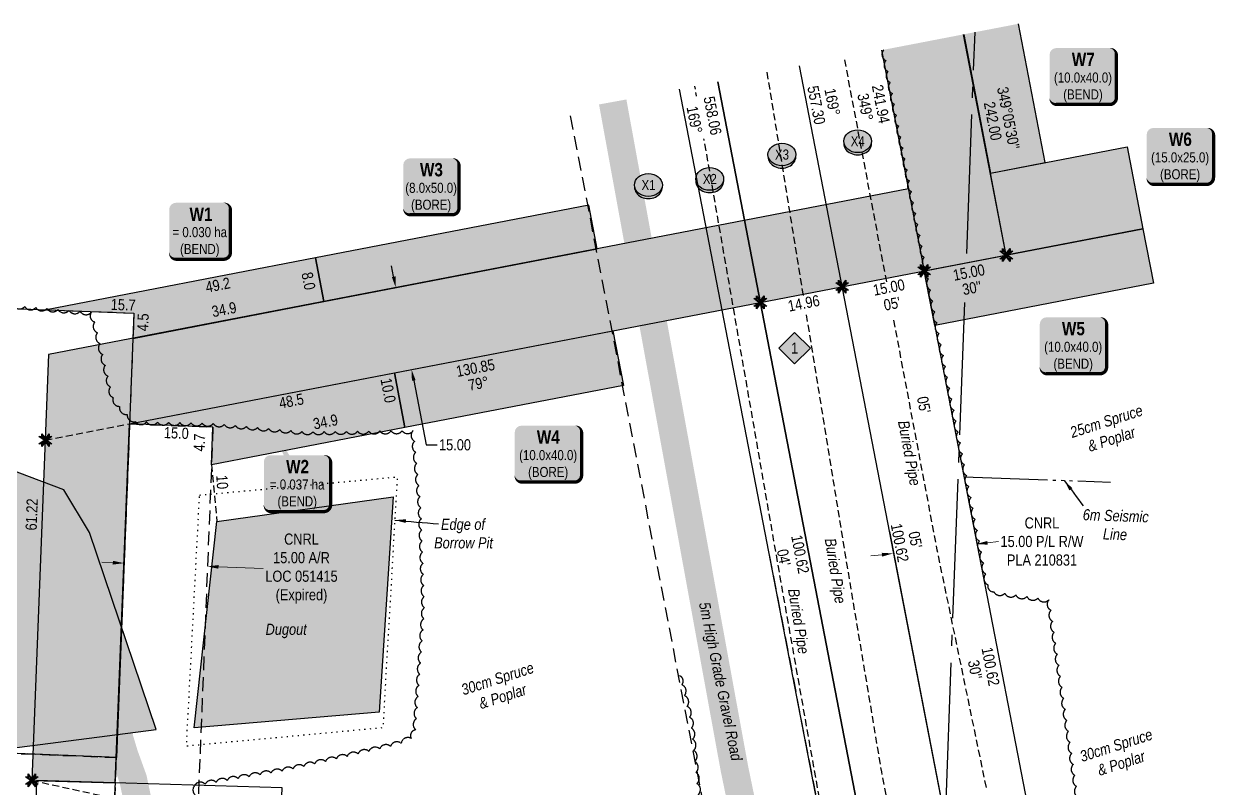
# Model space of a CAD drawing. Extents: x 334534 to 340950, y 6171582 to 6176056.
# Drawn here: x 337449 to 338519, y 6173520 to 6174207 of the extents above; entities that cross this region are included whole.
import ezdxf
from ezdxf.enums import TextEntityAlignment as Align

# ---------------------------------------------------------------- set-up
doc = ezdxf.new("R2010")
doc.units = 0
doc.header["$LTSCALE"] = 5
doc.header["$PDSIZE"] = 0.5
for name, pattern in [('0', [1, 1, 0]), ('foc-ACCESSROAD', [3.75, 2.5, -1.25]), ('foc-MONUMENT-BDYS', [6, 4, -2]), ('foc-QUARTERLINE', [33, 25, -3, 2, -3]), ('foc-SEISMIC', [20.5, 15, -1, 0.5, -1, 0.5, -1, 0.5, -1]), ('foc-TIELINE', [1.875, 1.25, -0.625]), ('foc-TOPO', [1, 0.2, -0.8]), ('foc-TRAV', [1.875, 1.25, -0.625]), ('UG_PIPE', [1.875, 1.25, -0.625])]:
    doc.linetypes.add(name, pattern=pattern)
doc.layers.get('Defpoints').update_dxf_attribs({"color": 9})
for name, color, linetype, lineweight in [('AS-GENERAL', 48, 'Continuous', 18), ('C-AR-T', 13, 'Continuous', 9), ('C-RW-T', 13, 'Continuous', 9), ('T-TEXT', 48, 'Continuous', 18), ('T-TIE-T', 201, 'Continuous', 18)]:
    doc.layers.add(name, color=color, linetype=linetype, lineweight=lineweight)
for name, color, linetype in [('AS-PIPE-UG', 44, 'UG_PIPE'), ('AS-PIPE-UG-T', 44, 'Continuous'), ('AS-ROADS', 254, 'Continuous'), ('AS-SEISMIC', 224, 'foc-SEISMIC'), ('C-AR', 13, 'foc-ACCESSROAD'), ('C-RW', 13, 'Continuous'), ('C-WS', 13, 'foc-ACCESSROAD'), ('L-BD', 7, 'Continuous'), ('L-BD1', 253, 'Continuous'), ('L-MON', 1, 'Continuous'), ('L-MON-PLAN', 7, 'foc-MONUMENT-BDYS'), ('L-SECQ', 8, 'foc-QUARTERLINE'), ('L-TIE', 7, 'foc-TIELINE'), ('P-BORE', 7, 'Continuous'), ('P-CROSSINGS', 250, 'Continuous'), ('P-PROPOSED', 10, 'Continuous'), ('P-PROPOSED-H', 21, 'Continuous'), ('P-TEMP-BLOCKS', 250, 'Continuous'), ('P-TEMP-BLUE', 146, 'Continuous'), ('P-TRAV', 4, 'foc-TRAV'), ('P-TXT', 4, 'Continuous'), ('T-BUSH', 110, '0'), ('T-BUSH-T', 110, 'Continuous'), ('T-GENERAL', 48, 'foc-TOPO'), ('T-TIE', 201, 'foc-TIELINE'), ('T-WATER', 160, 'Continuous'), ('T-WATER-H', 133, 'Continuous'), ('T-WATER-T', 170, 'Continuous')]:
    doc.layers.add(name, color=color, linetype=linetype)
doc.layers.add('P-TEMP-BLUE-H', color=7, linetype='Continuous', true_color=0x99e6ff)
doc.styles.add('80', font='ARIALN.TTF', dxfattribs={"height": 10})
doc.styles.add('80CG', font='ARIALN.TTF', dxfattribs={"height": 10})
doc.styles.add('80L', font='ARIALN.TTF', dxfattribs={"height": 10})
doc.styles.add('80LS', font='ARIALNI.TTF', dxfattribs={"height": 10})
doc.styles.add('BOLD', font='ARIALNB.TTF')
doc.styles.add('Crossing', font='ARIALN.TTF', dxfattribs={"height": 10})
doc.dimstyles.new('Compass 5 000', dxfattribs={"dimscale": 5, "dimtxt": 9, "dimasz": 2, "dimexe": 0.2, "dimexo": 0.0625, "dimgap": 0.5, "dimtad": 0, "dimtih": 1, "dimtoh": 1, "dimzin": 0, "dimdsep": 46, "dimtxsty": '80CG', "dimcen": 0.1, "dimse1": 1, "dimse2": 1, "dimclrd": 256, "dimclrt": 256, "dimaunit": 1, "dimadec": 4, "dimazin": 0, "dimtfac": 0.06, "dimtofl": 0, "dimtmove": 0, "dimatfit": 1, "dimfxl": 0.2, "dimtolj": 1, "dimtzin": 0, "dimlwd": -1, "dimarcsym": 0})

# ---------------------------------------------------------------- blocks, each defined once
blk = doc.blocks.new('*D125')
at = {"layer": 'C-AR-T', "transparency": 16777216}
for p, q in [((337528.7, 6173722.9), (337518.7, 6173723.3)), ((337623.6, 6173719.2), (337663.7, 6173717.6))]:
    blk.add_line(p, q, dxfattribs=at)
for points in [[(337528.7, 6173724.6), (337528.6, 6173721.2), (337538.7, 6173722.5)], [(337623.6, 6173720.8), (337623.5, 6173717.5), (337613.6, 6173719.5)]]:
    blk.add_solid(points, dxfattribs=at)
at = {"layer": 'Defpoints', "color": 0, "transparency": 16777216}
for p in [(337613.6, 6173719.5), (337534.7, 6173622.1), (337609.6, 6173619.2)]:
    blk.add_point(p, dxfattribs=at)
at = {"layer": 'C-AR-T', "transparency": 16777216, "insert": (337698.1, 6173717.6), "char_height": 10, "attachment_point": 5, "style": '80CG'}
blk.add_mtext('\\A1;CNRL\\P15.00 A/R^JLOC 051415\\P(Expired)', dxfattribs=at)
blk = doc.blocks.new('*D133')
at = {"layer": 'C-RW-T', "transparency": 16777216}
for p, q in [((338314.3, 6173740.8), (338324.2, 6173741.9)), ((338219.5, 6173730.1), (338209.6, 6173729))]:
    blk.add_line(p, q, dxfattribs=at)
for points in [[(338314.1, 6173742.4), (338314.5, 6173739.1), (338304.4, 6173739.7)], [(338219.4, 6173731.8), (338219.7, 6173728.4), (338229.5, 6173731.2)]]:
    blk.add_solid(points, dxfattribs=at)
at = {"layer": 'Defpoints', "color": 0, "transparency": 16777216}
for p in [(338303.5, 6173747.6), (338228.6, 6173739.2), (338304.4, 6173739.7)]:
    blk.add_point(p, dxfattribs=at)
at = {"layer": 'C-RW-T', "transparency": 16777216, "insert": (338363.3, 6173741.9), "char_height": 10, "attachment_point": 5, "style": '80CG'}
blk.add_mtext('\\A1;CNRL\\P15.00 P/L R/W\\PPLA 210831', dxfattribs=at)
blk = doc.blocks.new('TEMP')
h = blk.add_hatch(color=255)
h.dxf.hatch_style = 1
h.paths.add_polyline_path([(-1.15, -0.67), (-0.67, -0.67), (-0.67, -1.15), (0, -0.25), (0.67, -1.15), (0.67, -0.67), (1.15, -0.67), (0.25, 0), (1.15, 0.67), (0.67, 0.67), (0.67, 1.15), (0, 0.25), (-0.67, 1.15), (-0.67, 0.67), (-1.15, 0.67), (-0.25, 0)])
h.paths.add_polyline_path([(0.57, 0.85), (0.57, 0.57), (0.85, 0.57), (0.08, 0), (0.85, -0.57), (0.57, -0.57), (0.57, -0.85), (0, -0.08), (-0.57, -0.85), (-0.57, -0.57), (-0.85, -0.57), (-0.08, 0), (-0.85, 0.57), (-0.57, 0.57), (-0.57, 0.85), (0, 0.08)], flags=16)
h = blk.add_hatch(color=1)
h.dxf.hatch_style = 1
h.paths.add_polyline_path([(-0.07, -0.01), (-0.08, 0), (-0.85, -0.57), (-0.57, -0.57), (-0.57, -0.85), (0.07, 0.01), (0.08, 0), (0.85, 0.57), (0.57, 0.57), (0.57, 0.85)])
at = {"color": 1}
for p, q in [((-0.08, 0), (0.08, 0)), ((0, 0.08), (0, -0.08))]:
    blk.add_line(p, q, dxfattribs=at)
at = {"color": 255, "flags": 128}
blk.add_lwpolyline([(-0.25, 0), (-1.15, 0.67), (-0.67, 0.67), (-0.67, 1.15), (0, 0.25), (0.67, 1.15), (0.67, 0.67), (1.15, 0.67), (0.25, 0), (1.15, -0.67), (0.67, -0.67), (0.67, -1.15), (0, -0.25), (-0.67, -1.15), (-0.67, -0.67), (-1.15, -0.67)], close=True, dxfattribs=at)
at = {"color": 1, "flags": 128}
blk.add_lwpolyline([(-0.08, 0), (-0.85, 0.57), (-0.57, 0.57), (-0.57, 0.85), (0, 0.08), (0.57, 0.85), (0.57, 0.57), (0.85, 0.57), (0.08, 0), (0.85, -0.57), (0.57, -0.57), (0.57, -0.85), (0, -0.08), (-0.57, -0.85), (-0.57, -0.57), (-0.85, -0.57)], close=True, dxfattribs=at)
blk = doc.blocks.new('*U108')
at = {"true_color": 0x99e6ff}
h = blk.add_hatch(color=141, dxfattribs=at)
edge = h.paths.add_edge_path()
edge.add_line((-24, -32.2), (24, -32.2))
edge.add_arc((24, -26.2), 6, 270, 360)
edge.add_line((30, -26.2), (30, 12.5))
edge.add_arc((24, 12.5), 6, 0, 90)
edge.add_line((24, 18.5), (-24, 18.5))
edge.add_arc((-24, 12.5), 6, 90, 180)
edge.add_line((-30, 12.5), (-30, -26.2))
edge.add_arc((-24, -26.2), 6, 180, 270)
at = {"color": 250, "flags": 128}
blk.add_lwpolyline([(-24, -32.2, 3, 3, 0), (24, -32.2, 3, 3, 0.414214), (30, -26.2, 3, 3, 0), (30, 12.5, 3, 0, 0.414214), (24, 18.5, 0, 0, 0), (-24, 18.5, 0, 0, 0.414214), (-30, 12.5, 0, 0, 0), (-30, -26.2, 0, 3, 0.414214)], format="xyseb", close=True, dxfattribs=at)
at = {"flags": 128}
blk.add_lwpolyline([(13.8, -8.1, 0, 7.5, 0), (0, 0, 0, 0, 0)], format="xyseb", dxfattribs=at)
at = {"color": 250}
for tag, p, height, style in [('TEMP_AREA_W1_001', (-9.2, 2.2), 12, 'BOLD'), ('ENTER_TEXT_001', (-30.7, -12.5), 9, '80')]:
    blk.add_attdef(tag, p, '', height=height, dxfattribs=dict(at, style=style))
blk = doc.blocks.new('*U135')
at = {"true_color": 0x99e6ff}
h = blk.add_hatch(color=141, dxfattribs=at)
edge = h.paths.add_edge_path()
edge.add_line((-19, -32.2), (19, -32.2))
edge.add_arc((19, -26.2), 6, 270, 360)
edge.add_line((25, -26.2), (25, 12.5))
edge.add_arc((19, 12.5), 6, 0, 90)
edge.add_line((19, 18.5), (-19, 18.5))
edge.add_arc((-19, 12.5), 6, 90, 180)
edge.add_line((-25, 12.5), (-25, -26.2))
edge.add_arc((-19, -26.2), 6, 180, 270)
at = {"color": 250, "flags": 128}
blk.add_lwpolyline([(-19, -32.2, 3, 3, 0), (19, -32.2, 3, 3, 0.414214), (25, -26.2, 3, 3, 0), (25, 12.5, 3, 0, 0.414214), (19, 18.5, 0, 0, 0), (-19, 18.5, 0, 0, 0.414214), (-25, 12.5, 0, 0, 0), (-25, -26.2, 0, 3, 0.414214)], format="xyseb", close=True, dxfattribs=at)
at = {"flags": 128}
blk.add_lwpolyline([(13.8, -8.1, 0, 7.5, 0), (0, 0, 0, 0, 0)], format="xyseb", dxfattribs=at)
at = {"color": 250}
for tag, p, height, style in [('TEMP_AREA_W1_001', (-9.2, 2.2), 12, 'BOLD'), ('ENTER_TEXT_001', (-30.7, -12.5), 9, '80')]:
    blk.add_attdef(tag, p, '', height=height, dxfattribs=dict(at, style=style))
blk = doc.blocks.new('*U162')
at = {"true_color": 0x99e6ff}
h = blk.add_hatch(color=141, dxfattribs=at)
edge = h.paths.add_edge_path()
edge.add_line((-21.5, -32.2), (21.5, -32.2))
edge.add_arc((21.5, -26.2), 6, 270, 360)
edge.add_line((27.5, -26.2), (27.5, 12.5))
edge.add_arc((21.5, 12.5), 6, 0, 90)
edge.add_line((21.5, 18.5), (-21.5, 18.5))
edge.add_arc((-21.5, 12.5), 6, 90, 180)
edge.add_line((-27.5, 12.5), (-27.5, -26.2))
edge.add_arc((-21.5, -26.2), 6, 180, 270)
at = {"color": 250, "flags": 128}
blk.add_lwpolyline([(-21.5, -32.2, 3, 3, 0), (21.5, -32.2, 3, 3, 0.414214), (27.5, -26.2, 3, 3, 0), (27.5, 12.5, 3, 0, 0.414214), (21.5, 18.5, 0, 0, 0), (-21.5, 18.5, 0, 0, 0.414214), (-27.5, 12.5, 0, 0, 0), (-27.5, -26.2, 0, 3, 0.414214)], format="xyseb", close=True, dxfattribs=at)
at = {"flags": 128}
blk.add_lwpolyline([(13.8, -8.1, 0, 7.5, 0), (0, 0, 0, 0, 0)], format="xyseb", dxfattribs=at)
at = {"color": 250}
for tag, p, height, style in [('TEMP_AREA_W1_001', (-9.2, 2.2), 12, 'BOLD'), ('ENTER_TEXT_001', (-30.7, -12.5), 9, '80')]:
    blk.add_attdef(tag, p, '', height=height, dxfattribs=dict(at, style=style))
blk = doc.blocks.new('*U136')
at = {"true_color": 0x99e6ff}
h = blk.add_hatch(color=141, dxfattribs=at)
edge = h.paths.add_edge_path()
edge.add_line((-24, -32.2), (24, -32.2))
edge.add_arc((24, -26.2), 6, 270, 360)
edge.add_line((30, -26.2), (30, 12.5))
edge.add_arc((24, 12.5), 6, 0, 90)
edge.add_line((24, 18.5), (-24, 18.5))
edge.add_arc((-24, 12.5), 6, 90, 180)
edge.add_line((-30, 12.5), (-30, -26.2))
edge.add_arc((-24, -26.2), 6, 180, 270)
at = {"flags": 128}
blk.add_lwpolyline([(-24, 45.6, 0, 7.5, 0), (0, 0, 0, 0, 0)], format="xyseb", dxfattribs=at)
at = {"color": 250, "flags": 128}
blk.add_lwpolyline([(-24, -32.2, 3, 3, 0), (24, -32.2, 3, 3, 0.414214), (30, -26.2, 3, 3, 0), (30, 12.5, 3, 0, 0.414214), (24, 18.5, 0, 0, 0), (-24, 18.5, 0, 0, 0.414214), (-30, 12.5, 0, 0, 0), (-30, -26.2, 0, 3, 0.414214)], format="xyseb", close=True, dxfattribs=at)
at = {"color": 250}
for tag, p, height, style in [('TEMP_AREA_W1_001', (-9.2, 2.2), 12, 'BOLD'), ('ENTER_TEXT_001', (-30.7, -12.5), 9, '80')]:
    blk.add_attdef(tag, p, '', height=height, dxfattribs=dict(at, style=style))
blk = doc.blocks.new('xing2')
h = blk.add_hatch(color=50)
h.dxf.hatch_style = 1
edge = h.paths.add_edge_path()
edge.add_ellipse((0, 0), major_axis=(-12.5, 0), ratio=0.816297, start_angle=0, end_angle=360)
h = blk.add_hatch(color=250)
h.dxf.hatch_style = 1
edge = h.paths.add_edge_path()
edge.add_ellipse((0, -2), major_axis=(-12.5, 0), ratio=0.816297, start_angle=0, end_angle=180)
edge.add_line((12.5, -2), (12.5, 0))
edge.add_ellipse((0, 0), major_axis=(-12.5, 0), ratio=0.816297, start_angle=0, end_angle=180, ccw=False)
edge.add_line((-12.5, 0), (-12.5, -2))
at = {"color": 250}
blk.add_ellipse((0, 0), major_axis=(-12.5, 0), ratio=0.816297, dxfattribs=at)
blk.add_ellipse((0, -2), major_axis=(-12.5, 0), ratio=0.816297, start_param=0, end_param=3.141593, dxfattribs=at)
at = {"color": 250, "style": 'Crossing'}
blk.add_attdef('CROSSING', text='', height=9, dxfattribs=at).set_placement((0.1, 0), align=Align.MIDDLE_CENTER)
at = {"color": 250, "style": 'Crossing', "flags": 1}
for tag, p in [('OWNER', (0.1, -12.5)), ('DESCRIPTION', (0.1, -25.8)), ('LOCATION', (0.1, -39.3)), ('DWG_REF', (0.1, -52.8))]:
    blk.add_attdef(tag, text='', height=9, dxfattribs=at).set_placement(p, align=Align.MIDDLE_CENTER)
blk = doc.blocks.new('30M BUFFER DISP')
h = blk.add_hatch(color=70)
h.dxf.hatch_style = 1
h.paths.add_polyline_path([(0, 14.1), (14.1, 0), (0, -14.1), (-14.1, 0)])
blk.add_lwpolyline([(0, 14.1), (14.1, 0), (0, -14.1), (-14.1, 0)], close=True)
at = {"color": 235, "style": '80L'}
blk.add_attdef('DISURBANCE', text='', height=10, dxfattribs=at).set_placement((0, 0), align=Align.MIDDLE_CENTER)
blk = doc.blocks.new('*D152')
at = {"layer": 'Defpoints', "color": 0, "transparency": 16777216}
for p in [(337780.6, 6173969.7), (337794.8, 6173896.1), (337797, 6173896.5)]:
    blk.add_point(p, dxfattribs=at)
at = {"layer": 'P-TXT', "transparency": 16777216}
for p, q in [((337780.9, 6173980), (337779.1, 6173989.8)), ((337798.9, 6173886.7), (337810.1, 6173828.8)), ((337810.1, 6173828.8), (337820.1, 6173828.8))]:
    blk.add_line(p, q, dxfattribs=at)
for points in [[(337782.6, 6173980.3), (337779.3, 6173979.6), (337782.8, 6173970.1)], [(337800.6, 6173887), (337797.3, 6173886.4), (337797, 6173896.5)]]:
    blk.add_solid(points, dxfattribs=at)
at = {"layer": 'P-TXT', "transparency": 16777216, "insert": (337836, 6173828.8), "char_height": 10, "attachment_point": 5, "style": '80CG'}
blk.add_mtext('\\A1;15.00', dxfattribs=at)

msp = doc.modelspace()

# ---------------------------------------------------------------- hatches: boundary and pattern name
at = {"layer": 'AS-ROADS'}
h = msp.add_hatch(color=256, dxfattribs=at)
h.dxf.hatch_style = 1
h.paths.add_polyline_path([(337567.658, 6173573.097), (337507.618, 6173749.962), (337484.653, 6173788.422), (337422.763, 6173811.652), (337301.568, 6173856.742), (337187.723, 6173888.337), (337161.743, 6173865.127), (337136.093, 6173815.607), (337140.593, 6173769.722), (337171.808, 6173604.887), (337207.453, 6173581.267), (337347.153, 6173544.482)])
at = {"layer": 'P-PROPOSED-H'}
h = msp.add_hatch(color=256, dxfattribs=at)
h.dxf.hatch_style = 1
h.paths.add_polyline_path([(338219.28, 6174183.577), (338243.318, 6174058.846), (337470.983, 6173910.001), (337455.888, 6173527.231), (337530.844, 6173525.001), (337543.561, 6173847.622), (338331.14, 6173999.405), (338292.911, 6174197.767)])
at = {"layer": 'P-TEMP-BLUE-H'}
h = msp.add_hatch(color=256, dxfattribs=at)
h.dxf.hatch_style = 1
h.paths.add_polyline_path([(338342.113, 6174207.25), (338293.026, 6174197.79), (338317.058, 6174073.089), (338366.145, 6174082.549)])
h = msp.add_hatch(color=256, dxfattribs=at)
h.dxf.hatch_style = 1
h.paths.add_polyline_path([(338317.058, 6174073.089), (338439.777, 6174096.739), (338453.967, 6174023.108), (338331.248, 6173999.458)])
h = msp.add_hatch(color=256, dxfattribs=at)
h.dxf.hatch_style = 1
h.paths.add_polyline_path([(337718.248, 6173957.685), (337963.685, 6174004.986), (337956.116, 6174044.256), (337710.679, 6173996.955)])
h = msp.add_hatch(color=256, dxfattribs=at)
h.dxf.hatch_style = 1
h.paths.add_polyline_path([(338267.077, 6173936.18), (338257.617, 6173985.267), (338453.967, 6174023.108), (338463.427, 6173974.021)])
h = msp.add_hatch(color=256, dxfattribs=at)
h.dxf.hatch_style = 1
h.paths.add_polyline_path([(337546.684, 6173924.458), (337718.226, 6173957.518), (337710.658, 6173996.788), (337469.143, 6173950.243), (337547.576, 6173947.179)])
h = msp.add_hatch(color=256, dxfattribs=at)
h.dxf.hatch_style = 1
h.paths.add_polyline_path([(337781.527, 6173893.515), (337977.876, 6173931.355), (337987.336, 6173882.268), (337790.987, 6173844.427)])
h = msp.add_hatch(color=256, dxfattribs=at)
h.dxf.hatch_style = 1
h.paths.add_polyline_path([(337790.987, 6173844.427), (337617.271, 6173810.949), (337618.61, 6173844.734), (337543.683, 6173847.677), (337781.527, 6173893.515)])
at = {"layer": 'T-WATER-H'}
h = msp.add_hatch(color=256, dxfattribs=at)
h.dxf.hatch_style = 1
h.paths.add_polyline_path([(337622.173, 6173759.812), (337780.518, 6173782.092), (337767.858, 6173588.562), (337601.793, 6173574.542)])

# ---------------------------------------------------------------- linework, layer by layer
at = {"layer": 'AS-PIPE-UG', "flags": 128}
for points in [[(338223.794, 6173975.292), (338185.744, 6174177.114)], [(338116.183, 6174163.708), (338148.926, 6173961.758)], [(337613.969, 6173346.544), (337773.744, 6173336.084), (338057.959, 6173329.924), (338175.489, 6173333.889), (338191.624, 6173345.874), (338174.574, 6173442.969), (338164.604, 6173504.509), (338129.259, 6173703.679), (338051.501, 6174151.243)], [(338151.514, 6173945.798), (338188.009, 6173720.709), (338219.009, 6173535.009), (338231.514, 6173472.464), (338239.309, 6173406.174), (338235.919, 6173358.864), (338227.889, 6173294.399)], [(338313.364, 6173520.9), (338269.283, 6173734.017), (338229.723, 6173943.841)]]:
    msp.add_lwpolyline(points, dxfattribs=at)
at = {"layer": 'AS-ROADS', "const_width": 24.995, "flags": 128}
for points in [[(338170.677, 6173162.428), (338136.884, 6173296.864), (338087.039, 6173537.744), (337977.67, 6174137.014)], [(337615.124, 6173312.479), (337578.939, 6173375.844), (337546.814, 6173528.509), (337538.829, 6173550.599), (337510.464, 6173645.794), (337468.964, 6173735.649), (337429.779, 6173751.889), (337400.639, 6173745.724), (337380.424, 6173724.524), (337386.819, 6173684.804), (337421.409, 6173625.864), (337538.829, 6173550.599)]]:
    msp.add_lwpolyline(points, dxfattribs=at)
at = {"layer": 'AS-ROADS', "flags": 128}
msp.add_lwpolyline([(337567.658, 6173573.097), (337507.618, 6173749.962), (337484.653, 6173788.422), (337422.763, 6173811.652), (337301.568, 6173856.742), (337187.723, 6173888.337), (337161.743, 6173865.127), (337136.093, 6173815.607), (337140.593, 6173769.722), (337171.808, 6173604.887), (337207.453, 6173581.267), (337347.153, 6173544.482)], close=True, dxfattribs=at)
at = {"layer": 'AS-SEISMIC', "flags": 128}
msp.add_lwpolyline([(338293.208, 6173800.029), (338424.742, 6173795.369)], dxfattribs=at)
at = {"layer": 'C-AR', "flags": 128}
for points in [[(338126.911, 6173155.005), (338122.3, 6173182.195), (338110.359, 6173252.574), (338108.904, 6173261.172), (338093.457, 6173328.087), (337938.878, 6174129.538)], [(338118.375, 6173729.987), (338191.149, 6173352.672), (338208.233, 6173276.887), (338212.871, 6173249.532), (338224.809, 6173179.157), (338226.053, 6173171.82)]]:
    msp.add_lwpolyline(points, dxfattribs=at)
at = {"layer": 'C-AR'}
msp.add_lwpolyline([(337618.61, 6173844.734), (337606.787, 6173546.415), (337598.669, 6173342.938), (337523.785, 6173344.965), (337531.803, 6173547.915), (337543.683, 6173847.677), (337618.61, 6173844.734)], dxfattribs=at)
at = {"layer": 'C-RW', "flags": 128}
for points in [[(338219.184, 6174183.559), (338366.991, 6173417.747), (338085.712, 6173363.458), (337674.998, 6173375.676), (337677.894, 6173450.609), (338079.648, 6173438.657), (338279.183, 6173477.168), (338145.571, 6174169.372)], [(337398.53, 6172992.957), (337665.306, 6173128.918), (337680.689, 6173520.543), (337460.156, 6173527.104), (337457.924, 6173452.089), (337602.79, 6173447.842), (337592.103, 6173175.773), (337264.283, 6173008.701)]]:
    msp.add_lwpolyline(points, dxfattribs=at)
at = {"layer": 'C-RW'}
for points in [[(338072.002, 6174155.194), (338225.509, 6173359.299), (338232.3, 6173324.088), (337505.376, 6173345.507), (337175.427, 6173174.903)], [(338226.053, 6173171.82), (338224.809, 6173179.157), (338212.871, 6173249.532), (338208.233, 6173276.887), (338225.509, 6173359.299), (338072.002, 6174155.194)], [(337140.803, 6173242.84), (337415.399, 6173383.399), (338189.665, 6173360.365), (338037.641, 6174148.571)], [(338226.338, 6173750.81), (338299.069, 6173373.314), (338253.959, 6173213.379), (338260.164, 6173177.606)]]:
    msp.add_lwpolyline(points, dxfattribs=at)
at = {"layer": 'C-WS', "linetype": 'ByBlock', "flags": 128}
for points in [[(337290.68, 6173957.214), (337547.576, 6173947.179), (337531.89, 6173547.799), (336982.978, 6173569.466)], [(337539.129, 6173734.442), (337531.803, 6173547.915), (337420.051, 6173552.326)]]:
    msp.add_lwpolyline(points, dxfattribs=at)
at = {"layer": 'C-WS', "flags": 128}
msp.add_lwpolyline([(336969.277, 6173227.454), (336976.079, 6173399.795), (336980.033, 6173499.995), (336980.56, 6173513.366), (336982.772, 6173569.471), (337531.685, 6173547.805), (337509.996, 6172998.844), (337509.996, 6172998.844), (337266.224, 6173008.51), (337255.808, 6173008.921)], dxfattribs=at)
at = {"layer": 'L-MON-PLAN'}
msp.add_lwpolyline([(336998.675, 6173968.604), (337547.576, 6173947.179), (337531.89, 6173547.799), (336982.978, 6173569.466), (336985.8, 6173642.773), (336994.732, 6173868.845), (336998.675, 6173968.604)], dxfattribs=at)
at = {"layer": 'L-SECQ', "flags": 128}
for points in [[(338295.661, 6174000.811), (338303.16, 6174199.743)], [(338264.657, 6173178.368), (338294.004, 6173956.845)]]:
    msp.add_lwpolyline(points, dxfattribs=at)
at = {"layer": 'L-TIE', "flags": 128}
msp.add_lwpolyline([(337455.888, 6173527.231), (338225.509, 6173359.299)], dxfattribs=at)
at = {"layer": 'P-PROPOSED', "flags": 128}
msp.add_lwpolyline([(338219.28, 6174183.577), (338243.318, 6174058.846), (337470.983, 6173910.001), (337455.888, 6173527.231), (337530.844, 6173525.001), (337543.561, 6173847.622), (338331.14, 6173999.405), (338292.911, 6174197.767)], dxfattribs=at)
at = {"layer": 'P-TEMP-BLUE', "flags": 128}
msp.add_lwpolyline([(338293.026, 6174197.79), (338317.058, 6174073.089), (338366.145, 6174082.549), (338342.113, 6174207.25)], dxfattribs=at)
for points in [[(338317.058, 6174073.089), (338439.777, 6174096.739), (338453.967, 6174023.108), (338331.248, 6173999.458)], [(337718.248, 6173957.685), (337963.685, 6174004.986), (337956.116, 6174044.256), (337710.679, 6173996.955)], [(338267.077, 6173936.18), (338257.617, 6173985.267), (338453.967, 6174023.108), (338463.427, 6173974.021)], [(337546.684, 6173924.458), (337718.226, 6173957.518), (337710.658, 6173996.788), (337469.143, 6173950.243), (337547.576, 6173947.179)], [(337781.527, 6173893.515), (337977.876, 6173931.355), (337987.336, 6173882.268), (337790.987, 6173844.427)], [(337790.987, 6173844.427), (337617.271, 6173810.949), (337618.61, 6173844.734), (337543.683, 6173847.677), (337781.527, 6173893.515)]]:
    msp.add_lwpolyline(points, close=True, dxfattribs=at)
at = {"layer": 'P-TRAV', "flags": 128}
msp.add_lwpolyline([(337468.06, 6173833.103), (337543.683, 6173847.677)], dxfattribs=at)
at = {"layer": 'T-BUSH', "flags": 128}
for points in [[(338221.258, 6174183.963, 0.52056705), (338223.166, 6174174.149, 0.52056705), (338225.075, 6174164.335, 0.52056705), (338226.983, 6174154.521, 0.52056705), (338228.891, 6174144.706, 0.52056705), (338230.8, 6174134.892, 0.52056705), (338232.708, 6174125.078, 0.52056705), (338234.617, 6174115.263, 0.52056705), (338236.525, 6174105.449, 0.52056705), (338238.434, 6174095.635, 0.52056705), (338240.342, 6174085.82, 0.52056705), (338242.25, 6174076.006, 0.52056705), (338244.159, 6174066.192, 0.52056705), (338246.067, 6174056.377, 0.52056705), (338247.976, 6174046.563, 0.52056705), (338249.884, 6174036.749, 0.52056705), (338251.793, 6174026.935, 0.52056705), (338253.701, 6174017.12, 0.52056705), (338255.609, 6174007.306, 0.52056705), (338257.518, 6173997.492, 0.52056705), (338259.426, 6173987.677, 0.52056705), (338261.335, 6173977.863, 0.52056705), (338263.243, 6173968.049, 0.52056705), (338265.151, 6173958.234, 0.52056705), (338267.06, 6173948.42, 0.52056705), (338268.968, 6173938.606, 0.52056705), (338270.877, 6173928.791, 0.52056705), (338272.785, 6173918.977, 0.52056705), (338274.694, 6173909.163, 0.52056705), (338276.602, 6173899.349, 0.52056705), (338278.51, 6173889.534, 0.52056705), (338280.419, 6173879.72, 0.52056705), (338282.327, 6173869.906, 0.52056705), (338284.236, 6173860.091, 0.52056705), (338286.144, 6173850.277, 0.52056705), (338288.052, 6173840.463, 0.52056705), (338289.961, 6173830.648, 0.52056705), (338291.869, 6173820.834, 0.52056705), (338293.778, 6173811.02, 0.52056705), (338295.686, 6173801.205, 0.52056705), (338297.595, 6173791.391, 0.52056705), (338299.503, 6173781.577, 0.52056705), (338301.411, 6173771.763, 0.52056705), (338303.32, 6173761.948, 0.52056705), (338305.228, 6173752.134, 0.52056705), (338307.137, 6173742.32, 0.52056705), (338309.045, 6173732.505, 0.52056705), (338310.953, 6173722.691, 0.52056705), (338312.862, 6173712.877, 0.52056705), (338314.77, 6173703.062, 0.52056705), (338320.057, 6173696.788, 0.52056705), (338329.95, 6173695.339, 0.52056705), (338339.842, 6173693.89, 0.52056705), (338349.735, 6173692.441, 0.52056705), (338359.628, 6173690.991, 0.52056705), (338369.52, 6173689.542, 0.52056705), (338371.459, 6173680.156, 0.52056705), (338372.888, 6173670.261, 0.52056705), (338374.317, 6173660.365, 0.52056705), (338375.746, 6173650.47, 0.52056705), (338377.175, 6173640.574, 0.52056705), (338378.604, 6173630.679, 0.52056705), (338380.033, 6173620.783, 0.52056705), (338381.462, 6173610.888, 0.52056705), (338382.89, 6173600.992, 0.52056705), (338384.319, 6173591.097, 0.52056705), (338385.748, 6173581.201, 0.52056705), (338387.177, 6173571.306, 0.52056705), (338388.606, 6173561.41, 0.52056705), (338390.035, 6173551.515, 0.52056705), (338391.464, 6173541.619, 0.52056705), (338392.893, 6173531.724, 0.52056705), (338394.322, 6173521.828, 0.52056705), (338395.75, 6173511.933, 0.52056705), (338404.105, 6173509.103, 0.52056705), (338414.027, 6173507.872, 0.52056705), (338423.949, 6173506.641, 0.52056705), (338433.871, 6173505.41, 0.52056705), (338443.793, 6173504.179, 0.52056705), (338453.715, 6173502.948, 0.52056705), (338463.637, 6173501.717, 0.52056705), (338473.56, 6173500.486, 0.52056705), (338481.159, 6173496.905, 0.52056705), (338482.508, 6173486.998, 0.52056705), (338483.857, 6173477.091, 0.52056705), (338485.207, 6173467.185, 0.52056705), (338486.556, 6173457.278, 0.52056705), (338487.905, 6173447.371, 0.52056705), (338489.255, 6173437.465, 0.52056705), (338490.604, 6173427.558, 0.52056705), (338491.953, 6173417.651, 0.52056705), (338493.302, 6173407.745, 0.52056705), (338494.652, 6173397.838, 0.52056705), (338496.001, 6173387.931, 0.52056705), (338497.35, 6173378.025, 0.52056705), (338493.295, 6173372.554, 0.52056705), (338483.315, 6173371.947, 0.52056705), (338473.336, 6173371.34, 0.52056705), (338463.356, 6173370.733, 0.52056705), (338453.376, 6173370.126, 0.52056705), (338443.397, 6173369.519, 0.52056705), (338433.432, 6173368.733, 0.52056705), (338423.488, 6173367.689, 0.52056705), (338413.545, 6173366.646, 0.52056705), (338403.601, 6173365.603, 0.52056705), (338393.658, 6173364.559, 0.52056705), (338383.714, 6173363.516, 0.52056705), (338373.771, 6173362.473, 0.52056705), (338363.827, 6173361.429, 0.52056705), (338353.883, 6173360.386, 0.52056705), (338343.94, 6173359.343, 0.52056705), (338333.996, 6173358.299, 0.52056705), (338324.053, 6173357.256, 0.52056705), (338314.109, 6173356.213, 0.52056705), (338304.166, 6173355.169, 0.52056705), (338301.049, 6173363.751, 0.52056705), (338298.747, 6173373.481, 0.52056705), (338296.445, 6173383.21, 0.52056705), (338294.143, 6173392.939, 0.52056705), (338291.84, 6173402.669, 0.52056705), (338289.538, 6173412.398, 0.52056705), (338287.236, 6173422.128, 0.52056705), (338280.934, 6173426.706, 0.52056705), (338270.97, 6173425.88, 0.52056705), (338261.006, 6173425.053, 0.52056705), (338251.042, 6173424.227, 0.52056705), (338241.078, 6173423.4, 0.52056705), (338231.115, 6173422.574, 0.52056705), (338221.151, 6173421.747, 0.52056705), (338212.366, 6173417.43, 0.52056705), (338203.942, 6173412.044, 0.52056705), (338195.519, 6173406.659, 0.52056705), (338187.095, 6173401.273, 0.52056705), (338178.671, 6173395.888, 0.52056705), (338170.248, 6173390.502, 0.52056705), (338161.824, 6173385.116, 0.52056705), (338158.277, 6173377.83, 0.52056705), (338160.832, 6173368.164, 0.52056705), (338163.387, 6173358.497, 0.52056705), (338165.942, 6173348.831, 0.52056705), (338168.497, 6173339.165, 0.52056705), (338171.052, 6173329.499, 0.52056705), (338173.607, 6173319.833, 0.52056705), (338176.162, 6173310.167, 0.52056705), (338178.397, 6173300.424, 0.52056705), (338180.512, 6173290.652, 0.52056705), (338182.627, 6173280.88, 0.52056705), (338184.742, 6173271.108, 0.52056705), (338186.857, 6173261.336, 0.52056705), (338188.972, 6173251.564, 0.52056705), (338191.087, 6173241.793, 0.52056705), (338193.202, 6173232.021, 0.52056705), (338195.318, 6173222.249, 0.52056705), (338197.433, 6173212.477, 0.52056705), (338199.548, 6173202.705, 0.52056705), (338201.663, 6173192.933, 0.52056705), (338203.778, 6173183.161, 0.52056705), (338205.893, 6173173.39, 0.32016671), (338204.995, 6173166.358, 0.32016671)], [(337369.812, 6173960.055, 0.52056705), (337379.773, 6173959.19, 0.52056705), (337389.733, 6173958.325, 0.52056705), (337399.694, 6173957.46, 0.52056705), (337409.655, 6173956.596, 0.52056705), (337419.615, 6173955.731, 0.52056705), (337429.576, 6173954.866, 0.52056705), (337439.537, 6173954.002, 0.52056705), (337449.497, 6173953.137, 0.52056705), (337459.458, 6173952.272, 0.52056705), (337469.419, 6173951.407, 0.52056705), (337479.379, 6173950.543, 0.52056705), (337489.34, 6173949.678, 0.52056705), (337499.301, 6173948.813, 0.52056705), (337509.261, 6173947.948, 0.52056705), (337512.493, 6173939.257, 0.52056705), (337514.841, 6173929.538, 0.52056705), (337517.189, 6173919.82, 0.52056705), (337519.538, 6173910.101, 0.52056705), (337521.886, 6173900.383, 0.52056705), (337524.235, 6173890.664, 0.52056705), (337526.583, 6173880.946, 0.52056705), (337528.931, 6173871.228, 0.52056705), (337534.691, 6173863.376, 0.52056705), (337541.612, 6173856.161, 0.52056705), (337548.87, 6173849.712, 0.52056705), (337558.866, 6173849.483, 0.52056705), (337568.861, 6173849.255, 0.52056705), (337578.857, 6173849.027, 0.52056705), (337588.852, 6173848.798, 0.52056705), (337598.848, 6173848.57, 0.52056705), (337608.843, 6173848.342, 0.52056705), (337618.839, 6173848.113, 0.52056705), (337628.798, 6173847.254, 0.52056705), (337638.753, 6173846.331, 0.52056705), (337648.709, 6173845.409, 0.52056705), (337658.664, 6173844.487, 0.52056705), (337668.62, 6173843.564, 0.52056705), (337678.575, 6173842.642, 0.52056705), (337688.531, 6173841.72, 0.52056705), (337698.486, 6173840.797, 0.52056705), (337708.472, 6173840.612, 0.52056705), (337718.469, 6173840.725, 0.52056705), (337728.467, 6173840.837, 0.52056705), (337738.464, 6173840.949, 0.52056705), (337748.462, 6173841.061, 0.52056705), (337758.459, 6173841.173, 0.52056705), (337768.457, 6173841.286, 0.52056705), (337778.454, 6173841.398, 0.52056705), (337788.452, 6173841.51, 0.52056705), (337798.449, 6173841.622, 0.52056705), (337799.774, 6173832.071, 0.52056705), (337800.739, 6173822.12, 0.52056705), (337801.704, 6173812.168, 0.52056705), (337802.669, 6173802.217, 0.52056705), (337803.633, 6173792.265, 0.52056705), (337804.598, 6173782.314, 0.52056705), (337805.462, 6173772.356, 0.52056705), (337805.821, 6173762.364, 0.52056705), (337806.18, 6173752.372, 0.52056705), (337806.539, 6173742.381, 0.52056705), (337806.899, 6173732.389, 0.52056705), (337807.258, 6173722.397, 0.52056705), (337807.617, 6173712.406, 0.52056705), (337807.976, 6173702.414, 0.52056705), (337808.335, 6173692.422, 0.52056705), (337808.694, 6173682.431, 0.52056705), (337808.072, 6173672.457, 0.52056705), (337807.338, 6173662.486, 0.52056705), (337806.604, 6173652.515, 0.52056705), (337805.87, 6173642.544, 0.52056705), (337805.136, 6173632.573, 0.52056705), (337804.402, 6173622.602, 0.52056705), (337803.669, 6173612.63, 0.52056705), (337802.935, 6173602.659, 0.52056705), (337802.201, 6173592.688, 0.52056705), (337801.467, 6173582.717, 0.52056705), (337800.733, 6173572.746, 0.52056705), (337796.643, 6173565.027, 0.52056705), (337787.693, 6173560.57, 0.52056705), (337778.121, 6173557.844, 0.52056705), (337768.382, 6173555.583, 0.52056705), (337758.643, 6173553.323, 0.52056705), (337748.904, 6173551.062, 0.52056705), (337739.164, 6173548.802, 0.52056705), (337729.425, 6173546.541, 0.52056705), (337719.686, 6173544.281, 0.52056705), (337709.947, 6173542.02, 0.52056705), (337700.207, 6173539.76, 0.52056705), (337690.468, 6173537.499, 0.52056705), (337680.657, 6173535.595, 0.52056705), (337670.801, 6173533.915, 0.52056705), (337660.945, 6173532.235, 0.52056705), (337651.089, 6173530.555, 0.52056705), (337641.233, 6173528.875, 0.52056705), (337631.377, 6173527.195, 0.52056705), (337621.521, 6173525.515, 0.52056705), (337611.665, 6173523.835, 0.52056705), (337601.809, 6173522.155, 0.52056705), (337604.911, 6173512.732, 0.52056705), (337608.41, 6173503.561, 0.52056705), (337617.841, 6173500.241, 0.52056705), (337627.617, 6173498.553, 0.52056705), (337637.584, 6173497.771, 0.52056705), (337647.552, 6173496.989, 0.52056705), (337657.519, 6173496.207, 0.52056705), (337667.487, 6173495.425, 0.52056705), (337677.454, 6173494.643, 0.52056705), (337687.422, 6173493.861, 0.52056705), (337697.389, 6173493.078, 0.52056705), (337707.357, 6173492.296, 0.52056705), (337717.34, 6173491.789, 0.52056705), (337727.331, 6173491.408, 0.52056705), (337737.322, 6173491.027, 0.52056705), (337747.313, 6173490.645, 0.52056705), (337757.304, 6173490.264, 0.52056705), (337767.295, 6173489.882, 0.52056705), (337777.285, 6173489.501, 0.52056705), (337787.276, 6173489.119, 0.52056705), (337797.267, 6173488.738, 0.52056705), (337807.258, 6173488.356, 0.52056705), (337817.249, 6173487.975, 0.52056705), (337827.24, 6173487.593, 0.52056705), (337837.231, 6173487.212, 0.52056705), (337847.221, 6173486.831, 0.52056705), (337857.212, 6173486.449, 0.52056705), (337867.203, 6173486.068, 0.52056705), (337877.194, 6173485.686, 0.52056705), (337887.185, 6173485.305, 0.52056705), (337897.176, 6173484.923, 0.52056705), (337907.167, 6173484.542, 0.52056705), (337917.157, 6173484.16, 0.52056705), (337927.148, 6173483.779, 0.52056705), (337937.139, 6173483.398, 0.52056705), (337947.13, 6173483.016, 0.52056705), (337957.121, 6173482.635, 0.52056705), (337967.112, 6173482.253, 0.52056705), (337977.103, 6173481.872, 0.52056705), (337987.093, 6173481.49, 0.52056705), (337997.084, 6173481.109, 0.52056705), (338007.075, 6173480.727, 0.52056705), (338016.67, 6173483.146, 0.52056705), (338026.163, 6173486.284, 0.52056705), (338035.656, 6173489.422, 0.52056705), (338045.149, 6173492.56, 0.52056705), (338054.642, 6173495.698, 0.52056705), (338055.354, 6173504.537, 0.52056705), (338054.357, 6173514.485, 0.52056705), (338053.36, 6173524.433, 0.52056705), (338052.363, 6173534.382, 0.52056705), (338051.365, 6173544.33, 0.52056705), (338050.368, 6173554.278, 0.52056705), (338049.371, 6173564.227, 0.52056705), (338048.374, 6173574.175, 0.52056705), (338046.737, 6173584.015, 0.52056705), (338044.412, 6173593.739, 0.52056705), (338042.088, 6173603.464, 0.52056705), (338039.764, 6173613.188, 0.52056705), (338037.83, 6173621.279, 0.52056705)]]:
    msp.add_lwpolyline(points, format="xyb", dxfattribs=at)
at = {"layer": 'T-GENERAL', "flags": 128}
msp.add_lwpolyline([(337606.578, 6173783.707), (337784.143, 6173800.026), (337771.188, 6173574.472), (337594.798, 6173557.982)], close=True, dxfattribs=at)
at = {"layer": 'T-TIE', "flags": 128}
msp.add_lwpolyline([(337617.271, 6173810.949), (337622.173, 6173759.812)], dxfattribs=at)
at = {"layer": 'T-WATER', "flags": 128}
msp.add_lwpolyline([(337622.173, 6173759.812), (337780.518, 6173782.092), (337767.858, 6173588.562), (337601.793, 6173574.542)], close=True, dxfattribs=at)

# ---------------------------------------------------------------- block references
at = {"layer": 'L-MON', "xscale": 5, "yscale": 5, "zscale": 5}
for p in [(338331.248, 6173999.458), (338257.461, 6173985.237), (338183.852, 6173971.051), (338110.254, 6173956.867), (337468.06, 6173833.103), (337455.888, 6173527.231)]:
    msp.add_blockref('TEMP', p, dxfattribs=at)
at = {"layer": 'P-BORE'}
msp.add_blockref('30M BUFFER DISP', (338141.123, 6173915.768), dxfattribs=at).add_auto_attribs({'DISURBANCE': '1'})
at = {"layer": 'P-CROSSINGS', "xscale": 0.9998043099999991, "yscale": 0.9998043099999991, "zscale": 0.9998043099999991}
for p, values in [((338197.704, 6174101.703), {'CROSSING': 'X4'}), ((338129.665, 6174089.764), {'CROSSING': 'X3'}), ((338064.825, 6174067.808), {'CROSSING': 'X2'}), ((338009.777, 6174062.373), {'CROSSING': 'X1'})]:
    msp.add_blockref('xing2', p, dxfattribs=at).add_auto_attribs(values)
at = {"layer": 'P-TEMP-BLOCKS'}
ref = msp.add_blockref('*U108', (338400.138, 6174166.946), dxfattribs=dict(at, xscale=0.99981338, yscale=0.99981338, zscale=0.99981338))
ref.add_attrib('TEMP_AREA_W1_001', 'W7', (338390.117, 6174169.21), dxfattribs={"layer": '0', "color": 250, "height": 11.9978, "style": 'BOLD'})
ref.add_attrib('ENTER_TEXT_001', '(10.0x40.0)', (338374.067, 6174154.478), dxfattribs={"layer": '0', "color": 250, "height": 8.99832, "style": '80'})
ref.add_attrib('ENTER_TEXT_002', '(BEND)', (338382.396, 6174139.327), dxfattribs={"layer": '0', "color": 250, "height": 8.9983, "style": '80'})
ref = msp.add_blockref('*U108', (338487.392, 6174095.158), dxfattribs=dict(at, xscale=0.99981338, yscale=0.99981338, zscale=0.99981338))
ref.add_attrib('TEMP_AREA_W1_001', 'W6', (338477.305, 6174097.504), dxfattribs={"layer": '0', "color": 250, "height": 11.9978, "style": 'BOLD'})
ref.add_attrib('ENTER_TEXT_001', '(15.0x25.0)', (338461.321, 6174082.69), dxfattribs={"layer": '0', "color": 250, "height": 8.99832, "style": '80'})
ref.add_attrib('ENTER_TEXT_002', '(BORE)', (338469.359, 6174067.533), dxfattribs={"layer": '0', "color": 250, "height": 8.9983, "style": '80'})
ref = msp.add_blockref('*U135', (337814.571, 6174067.806), dxfattribs=dict(at, xscale=0.99981338, yscale=0.99981338, zscale=0.99981338))
ref.add_attrib('TEMP_AREA_W1_001', 'W3', (337804.533, 6174070.153), dxfattribs={"layer": '0', "color": 250, "height": 11.9978, "style": 'BOLD'})
ref.add_attrib('ENTER_TEXT_001', '(8.0x50.0)', (337791.366, 6174055.339), dxfattribs={"layer": '0', "color": 250, "height": 8.9983, "style": '80'})
ref.add_attrib('ENTER_TEXT_002', '(BORE)', (337796.537, 6174040.182), dxfattribs={"layer": '0', "color": 250, "height": 8.9983, "style": '80'})
ref = msp.add_blockref('*U162', (337606.757, 6174027.867), dxfattribs=dict(at, xscale=0.99981338, yscale=0.99981338, zscale=0.99981338))
ref.add_attrib('TEMP_AREA_W1_001', 'W1', (337597.546, 6174030.111), dxfattribs={"layer": '0', "color": 250, "height": 11.9978, "style": 'BOLD'})
ref.add_attrib('ENTER_TEXT_001', '= 0.030 ha', (337582.193, 6174015.516), dxfattribs={"layer": '0', "color": 250, "height": 8.9983, "style": '80'})
ref.add_attrib('ENTER_TEXT_002', '(BEND)', (337589.015, 6174000.365), dxfattribs={"layer": '0', "color": 250, "height": 8.9983, "style": '80'})
ref = msp.add_blockref('*U108', (338391.347, 6173924.909), dxfattribs=dict(at, xscale=0.99981338, yscale=0.99981338, zscale=0.99981338))
ref.add_attrib('TEMP_AREA_W1_001', 'W5', (338381.227, 6173927.275), dxfattribs={"layer": '0', "color": 250, "height": 11.9978, "style": 'BOLD'})
ref.add_attrib('ENTER_TEXT_001', '(10.0x40.0)', (338365.276, 6173912.441), dxfattribs={"layer": '0', "color": 250, "height": 8.99832, "style": '80'})
ref.add_attrib('ENTER_TEXT_002', '(BEND)', (338373.605, 6173897.29), dxfattribs={"layer": '0', "color": 250, "height": 8.9983, "style": '80'})
ref = msp.add_blockref('*U136', (337694.279, 6173801.043), dxfattribs=dict(at, xscale=0.99981338, yscale=0.99981338, zscale=0.99981338))
ref.add_attrib('TEMP_AREA_W1_001', 'W2', (337684.294, 6173803.287), dxfattribs={"layer": '0', "color": 250, "height": 11.9978, "style": 'BOLD'})
ref.add_attrib('ENTER_TEXT_001', '= 0.037 ha', (337669.715, 6173788.692), dxfattribs={"layer": '0', "color": 250, "height": 8.9983, "style": '80'})
ref.add_attrib('ENTER_TEXT_002', '(BEND)', (337676.537, 6173773.541), dxfattribs={"layer": '0', "color": 250, "height": 8.9983, "style": '80'})
ref = msp.add_blockref('*U108', (337919.688, 6173827.571), dxfattribs=dict(at, xscale=0.99981338, yscale=0.99981338, zscale=0.99981338))
ref.add_attrib('TEMP_AREA_W1_001', 'W4', (337909.519, 6173829.815), dxfattribs={"layer": '0', "color": 250, "height": 11.9978, "style": 'BOLD'})
ref.add_attrib('ENTER_TEXT_001', '(10.0x40.0)', (337893.617, 6173815.103), dxfattribs={"layer": '0', "color": 250, "height": 8.99832, "style": '80'})
ref.add_attrib('ENTER_TEXT_002', '(BORE)', (337901.654, 6173799.947), dxfattribs={"layer": '0', "color": 250, "height": 8.9983, "style": '80'})

# ---------------------------------------------------------------- texts
at = {"layer": 'AS-GENERAL', "insert": (337816.977, 6173762.408), "char_height": 9.99813, "attachment_point": 1, "style": '80L'}
msp.add_mtext_dynamic_manual_height_columns('\\pi6.47601;{\\fArial Narrow|b0|i1|c0|p34;Edge of \\P\\pi0.3039;Borrow Pit}', width=53.37422, gutter_width=50, heights=[0], dxfattribs=at)
at = {"layer": 'AS-PIPE-UG-T', "char_height": 9.99804, "attachment_point": 1, "style": '80L'}
for insert, rotation in [((338243.714, 6173851.444), 280.676904), ((338177.961, 6173745.617), 279.209604), ((338144.985, 6173700.28), 279.209604)]:
    msp.add_mtext_dynamic_manual_height_columns('{\\fArial Narrow|b0|i1|c0|p34;Buried Pipe}', width=75.20914, gutter_width=50, heights=[0], dxfattribs=dict(at, insert=insert, rotation=rotation))
at = {"layer": 'AS-SEISMIC', "insert": (338399.645, 6173771.173), "char_height": 9.99804, "attachment_point": 1, "rotation": 357.97105, "style": '80LS'}
msp.add_mtext_dynamic_manual_height_columns('\\pi0.5332;6m Seismic \\P\\pi19.21986;Line', width=59.42469, gutter_width=50, heights=[0], dxfattribs=at)
at = {"layer": 'L-BD', "color": 0, "style": '80L'}
for s, p in [('557.30', (338152.464, 6174150.412)), ('169°', (338167.79, 6174148.235))]:
    msp.add_text(s, height=9.998, rotation=280.9241, dxfattribs=at).set_placement(p)
for s, p in [('241.94', (338218.62, 6174135.165)), ('349°', (338204.631, 6174132.465)), ("05'", (338257.239, 6173864.864)), ('100.62', (338235.587, 6173740.837)), ("05'", (338249.576, 6173743.537)), ('100.62', (338317.168, 6173629.543)), ("30''", (338303.179, 6173626.843))]:
    msp.add_text(s, height=9.998, rotation=280.9241, dxfattribs=at).set_placement(p, align=Align.MIDDLE)
at = {"layer": 'L-BD', "style": '80L'}
for s, rotation, p in [('15.00', 10.9084, (338297.609, 6173983.833)), ('15.00', 10.9084, (338225.755, 6173970.397)), ("30''", 10.9084, (338300.306, 6173969.843)), ('14.96', 10.9084, (338149.301, 6173956.119)), ("05'", 10.9084, (338228.593, 6173955.671)), ('130.85', 10.9084, (337854.35, 6173897.981)), ('79°', 10.9084, (337857.046, 6173883.991)), ('61.22', 87.7412, (337455.725, 6173766.247)), ('100.62', 280.9101, (338146.161, 6173730.441)), ("04'", 280.9101, (338131.435, 6173727.602))]:
    msp.add_text(s, height=9.9981, rotation=rotation, dxfattribs=at).set_placement(p, align=Align.MIDDLE)
at = {"layer": 'L-BD1', "style": '80L'}
for s, height, p in [("349%%D05'30''", 9.99813, (338333.162, 6174122.559)), ('242.00', 9.9981, (338319.172, 6174119.863))]:
    msp.add_text(s, height=height, rotation=280.9084, dxfattribs=at).set_placement(p, align=Align.MIDDLE)
at = {"layer": 'P-TEMP-BLUE', "style": '80L'}
for s, rotation, p in [('8.0', 280.9084, (337704.451, 6173976.064)), ('49.2', 10.9084, (337622.976, 6173972.5)), ('15.7', 357.7631, (337537.972, 6173954.637)), ('34.9', 10.9084, (337628.553, 6173950.508)), ('4.5', 87.7509, (337555.747, 6173938.997)), ('10.0', 280.9084, (337776.006, 6173877.754)), ('48.5', 10.9084, (337689, 6173868.266)), ('34.9', 10.9084, (337719.64, 6173849.577)), ('15.0', 357.7509, (337585.705, 6173839.504)), ('4.7', 87.7509, (337606.415, 6173830.87))]:
    msp.add_text(s, height=9.9981, rotation=rotation, dxfattribs=at).set_placement(p, align=Align.MIDDLE)
at = {"layer": 'T-BUSH-T', "char_height": 9.9981, "attachment_point": 1, "rotation": 17.838206, "style": '80L'}
for s, insert in [('\\pi0.70676;{\\fArial Narrow|b0|i1|c0|p34;25cm Spruce \\P\\pi11.95633;& Poplar}', (338386.842, 6173844.236)), ('\\pi0.68289;{\\fArial Narrow|b0|i1|c0|p34;30cm Spruce \\P\\pi11.95633;& Poplar}', (337839.893, 6173612.94)), ('\\pi0.68289;{\\fArial Narrow|b0|i1|c0|p34;30cm Spruce \\P\\pi11.95633;& Poplar}', (338395.61, 6173552.983))]:
    msp.add_mtext_dynamic_manual_height_columns(s, width=67.93567, gutter_width=45, heights=[0], dxfattribs=dict(at, insert=insert))
at = {"layer": 'T-TEXT', "insert": (338063.953, 6173692.709), "char_height": 9.99804, "attachment_point": 1, "rotation": 281.691139, "style": '80L'}
msp.add_mtext_dynamic_manual_height_columns('\\pi4.47724;{\\fArial Narrow|b0|i1|c0|p34;5m High Grade Gravel Road}', width=153.86473, gutter_width=50, heights=[0], dxfattribs=at)
at = {"layer": 'T-TIE-T', "style": '80L'}
msp.add_text('10', height=9.9981, rotation=274.178983, dxfattribs=at).set_placement((337626.905, 6173795.368), align=Align.MIDDLE)
at = {"layer": 'T-WATER-T', "insert": (337619.429, 6173668.041), "char_height": 9.9981, "attachment_point": 1, "style": '80L'}
msp.add_mtext_dynamic_manual_height_columns('\\pi46.46761;{\\fArial Narrow|b0|i1|c0|p34;Dugout}', width=129.75633, gutter_width=45, heights=[0], dxfattribs=at)

# ---------------------------------------------------------------- dimensions: what is measured, and where the dimension line sits
at = {"layer": 'C-AR-T'}
dim = msp.add_linear_dim(base=(337613.587, 6173719.55), p1=(337534.718, 6173622.136), p2=(337609.646, 6173619.194), angle=357.750888, text='CNRL\\P15.00 A/R^JLOC 051415\\P(Expired)', dimstyle='Compass 5 000', dxfattribs=at)
dim.commit()
dim.dimension.update_dxf_attribs({"geometry": '*D125', "text_midpoint": (337698.053, 6173717.581), "dimtype": 161})
at = {"layer": 'C-RW-T'}
dim = msp.add_linear_dim(base=(338304.37, 6173739.66), p1=(338228.576, 6173739.197), p2=(338303.472, 6173747.634), angle=6.427846, text='CNRL\\P15.00 P/L R/W\\PPLA 210831', dimstyle='Compass 5 000', dxfattribs=at)
dim.commit()
dim.dimension.update_dxf_attribs({"geometry": '*D133', "text_midpoint": (338363.331, 6173741.899), "dimtype": 161})
at = {"layer": 'P-TXT'}
dim = msp.add_linear_dim(base=(337797.029, 6173896.502), p1=(337780.611, 6173969.704), p2=(337794.801, 6173896.073), angle=280.908374, text='15.00', dimstyle='Compass 5 000', dxfattribs=at)
dim.commit()
dim.dimension.update_dxf_attribs({"geometry": '*D152', "text_midpoint": (337836.006, 6173828.844), "dimtype": 161})

# ---------------------------------------------------------------- leaders
at = {"layer": 'AS-GENERAL', "path_type": 1}
msp.add_leader([(337781.91, 6173761.152), (337821.17, 6173757.802)], dimstyle='Compass 5 000', override={"dimgap": 0.5, "dimtad": 0}, dxfattribs=at)
at = {"layer": 'AS-SEISMIC', "path_type": 1}
msp.add_leader([(338383.332, 6173796.836), (338400.268, 6173773.942)], dimstyle='Compass 5 000', override={"dimgap": 0.5, "dimtad": 0}, dxfattribs=at)

# ---------------------------------------------------------------- next in the draw order: texts
at = {"layer": 'L-BD', "insert": (338068.992, 6174143.129), "char_height": 9.99813, "attachment_point": 1, "rotation": 280.9183, "style": '80L', "bg_fill": 3, "box_fill_scale": 1.2, "bg_fill_color": 256, "bg_fill_transparency": 0}
msp.add_mtext_dynamic_manual_height_columns('\\pi0.28169;558.06\\P\\pi6.02755;169°', width=34.59523, gutter_width=50, heights=[0], dxfattribs=at)

doc.saveas('drawing.dxf')
